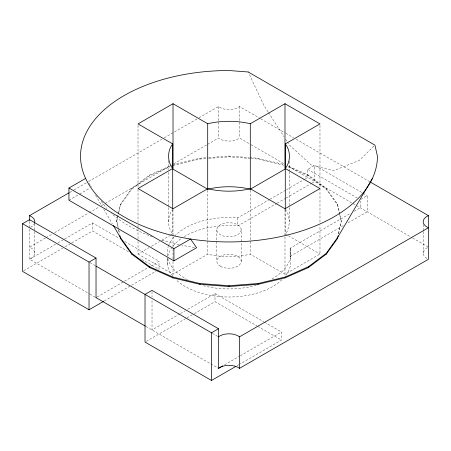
<?xml version="1.0" encoding="UTF-8"?>
<svg xmlns="http://www.w3.org/2000/svg" width="451" height="451" viewBox="0 0 451 451"><rect width="100%" height="100%" fill="white"/><g stroke="black" fill="none" stroke-linecap="round" stroke-linejoin="round"><path stroke-width="0.34" stroke-dasharray="2.25 1.69" d="M118.359 229.074L116.674 220.883L120.502 204.094L131.726 188.456L149.574 175.027L170.952 165.556M116.674 221.689L118.664 212.962M118.822 212.291L120.502 204.094M170.281 235.388L172.716 233.984C167.349 227.338 167.197 216.734 172.327 209.935M289.666 207.612L289.666 221.689L287.603 230.754L285.286 233.984L287.721 235.388M338.413 233.635L341.322 220.883L337.495 204.094L326.276 188.456L308.422 175.027L288.302 166.115M338.566 233.776L341.322 220.883M120.502 204.906L131.726 189.262L149.574 175.834L170.32 166.639M373.947 146.096L359.238 160.455L333.695 170.658L311.568 165.252L289.446 145.109L287.535 142.144M69.775 192.402L73.434 190.288M74.043 189.939L88.063 181.843M88.672 181.494L161.813 139.263M164.254 137.854L198.389 118.151M198.998 117.796L218.504 106.537A13.124 7.577 0 0 0 239.498 106.537L260.221 118.5M68.947 200.233L79.094 194.375M79.692 194.031L89.839 188.174M45.399 237.993L29.546 247.142A13.124 7.577 0 0 1 32.371 257.594L29.546 259.263L29.546 221.013M46.008 237.643L52.102 234.125M54.537 232.716L88.672 213.007M89.281 212.658L99.034 207.026M101.475 205.617L104.519 203.858M105.128 203.508L169.739 166.205M170.348 165.855L206.919 144.737M207.528 144.388L218.504 138.051A13.124 7.577 0 0 0 239.498 138.051L250.468 144.388M55.608 244.216L29.546 259.263L89.321 293.776M58.032 242.818L64.081 239.323M64.69 238.974L92.534 222.901L119.368 238.393M23.768 270.685L62.712 248.197M65.147 246.793L71.235 243.281M71.844 242.926L92.534 230.98L128.518 251.759M138.023 241.341L138.023 254.014L148.977 247.689M151.412 246.28L159.321 241.713M161.757 240.31L169.672 235.738M305.293 178.85L307.729 177.446L307.729 169.367L314.73 165.325L362.39 192.842M97.241 296.95L123.89 281.565M124.499 281.215L147.511 267.928M150.538 266.18L159.017 261.287L159.017 269.365L140.109 258.451M174.593 236.211A61.855 35.714 0 0 1 237.745 217.85L269.394 199.579M270.002 199.229L285.821 190.096M286.43 189.741L304.684 179.205M104.249 300.986L131.021 285.528M131.63 285.179L155.973 271.124M184.239 236.634A61.855 35.714 0 0 1 237.745 225.934L276.542 203.536M277.145 203.187L285.635 198.282M286.238 197.933L311.089 183.585M311.697 183.236L314.73 181.488L314.73 165.325M138.023 254.014L173.015 274.214L207.702 254.184C221.582 257.436 236.414 257.436 250.294 254.184L284.987 274.214L319.979 254.014L319.979 225.156M360.8 199.331L367.215 195.627L367.215 211.79L347.18 223.358M285.883 275.313A61.855 35.714 0 0 0 290.41 257.014L290.1 256.315L290.1 248.23L350.461 213.379M354.12 211.271L360.219 207.748L360.219 201.016M179.898 313.879L152.021 329.974L152.021 299.859M180.501 313.53L185.344 310.733M187.763 309.335L215.003 293.607L263.796 321.783M290.1 256.315L343.532 225.461M146.237 341.39L186.398 318.203M187.007 317.854L193.704 313.986M194.313 313.637L215.003 301.691L257.087 325.988M224.559 364.859L239.701 356.121M240.304 355.771L281.486 331.992L281.486 340.071L240.107 363.963M237.063 365.722L239.498 364.318M172.84 164.722L199.928 158.239L208.232 157.608M172.84 165.528L199.928 159.051L208.232 158.419M208.926 157.557L229.001 156.029L249.07 157.557M208.926 158.363L229.001 156.841L250.457 158.47M249.764 157.608L258.068 158.239L283.809 164.395M251.151 158.521L258.068 159.051L285.162 165.528M288.302 166.921L308.422 175.834L326.276 189.262L337.495 204.906L339.485 213.633M260.83 118.855L285.212 132.932M285.821 133.282L293.742 137.854M296.183 139.263L369.324 181.494M362.993 193.191L367.215 195.627M307.729 169.367L357.198 197.927M251.077 144.737L283.995 163.741M288.257 166.205L411.994 237.643M412.603 237.993L427.841 246.793M288.33 235.738L319.979 254.014M124.859 241.567L159.017 261.287M264.41 322.132L281.486 331.992M257.696 326.338L281.486 340.071M89.89 262.589L95.375 265.757M212.404 333.323L217.895 336.491M89.89 294.103L95.42 297.299M145.966 326.479L218.504 368.354M101.244 201.394L106.814 208.542M285.286 209.394L287.603 212.624L289.666 221.689M88.994 183.32L91.626 187.137M268.091 111.927L263.897 105.41L249.099 73.874M268.475 112.519L284.107 136.816M285.63 139.184L287.157 141.552M95.573 195.345L101.627 205.622M103.764 209.247L112.31 223.758M290.1 248.23L290.41 248.935L290.41 257.014M339.637 214.304L341.322 221.689M116.674 220.883L118.207 227.592M118.822 230.281L119.74 234.306M118.512 229.745L119.278 233.099M423.201 224.491L423.201 230.794M423.201 231.493L423.201 253.203M337.495 204.094L337.495 204.906M326.276 188.456L326.276 189.262M319.979 125.316L319.979 222.337M308.422 175.027L308.422 175.834M289.666 161.159L289.666 171.014M289.666 171.718L289.666 206.908M285.286 210.053L285.286 233.984M284.987 209.461L284.987 236.206M284.987 236.91L284.987 274.214M258.068 158.239L258.068 159.051M250.294 190.136L250.294 254.184M241.172 229.768A12.171 7.03 0 0 1 222.912 235.856A12.171 7.03 0 0 1 222.912 223.685A12.171 7.03 0 0 1 241.172 229.768L241.172 261.287M239.498 106.537L239.498 138.051M237.745 217.85L237.745 225.934M229.001 156.029L229.001 156.841M218.504 106.537L218.504 138.051M216.824 229.768L216.824 261.287M215.003 293.607L215.003 301.691M207.702 190.136L207.702 254.184M199.928 158.239L199.928 159.051M173.015 209.461L173.015 236.206M173.015 236.91L173.015 248.174M173.015 248.879L173.015 260.841M173.015 261.546L173.015 274.214M172.716 210.053L172.716 233.984M168.33 160.455L168.33 169.604M168.33 172.423L168.33 206.908M168.33 207.612L168.33 221.689M167.586 258.147L167.586 265.554M152.021 291.724L152.021 297.108M149.574 175.027L149.574 175.834M138.023 125.316L138.023 187.96M138.023 189.262L138.023 222.337M138.023 225.156L138.023 227.969M138.023 228.674L138.023 240.637M131.726 188.456L131.726 189.262M92.534 222.901L92.534 230.98M34.795 223.792L34.795 230.794M34.795 231.493L34.795 253.203M290.41 248.935A61.855 35.714 0 0 1 270.696 279.581M256.253 285.263A61.855 35.714 0 0 1 201.913 285.308M187.56 279.716A61.855 35.714 0 0 1 167.721 258.09M167.27 255.491A61.855 35.714 0 0 1 168.302 246.319M168.522 245.71A61.855 35.714 0 0 1 174.148 236.702M34.642 222.856A13.124 7.577 0 0 1 29.546 227.749M426.928 258.491A13.124 7.577 0 0 1 427.92 247.385M194.511 247.452A141.14 81.484 0 0 1 182.029 245.276M179.289 244.701A141.14 81.484 0 0 1 160.753 239.763M152.5 236.916A141.14 81.484 0 0 1 111.369 213.464M281.982 279.716A61.855 35.714 0 0 1 175.811 279.519M172.71 276.097A61.855 35.714 0 0 1 167.372 258.214M167.766 256.236A61.855 35.714 0 0 1 181.403 238.478M220.392 266.253A12.171 7.03 0 0 0 240.755 263.102A12.171 7.03 0 0 0 225.85 254.494A12.171 7.03 0 0 0 220.392 266.253"/><path stroke-width="0.68" d="M119.893 235.788L120.502 238.472L131.726 254.11L149.574 267.544L172.84 277.85L199.928 284.327L229.001 286.537L258.068 284.327L285.162 277.85L308.422 267.544L326.276 254.11L337.495 238.472L338.109 235.788M113.381 225.573L120.502 237.666L131.726 253.304L149.574 266.738L172.84 277.044L199.928 283.521L229.001 285.731L258.068 283.521L285.162 277.044L308.422 266.738L326.276 253.304L337.495 237.666L372.396 178.416M172.716 143.937C167.208 150.769 167.208 161.695 172.716 168.527L138.023 188.557L173.015 208.757L207.702 188.727C221.582 191.985 236.414 191.985 250.294 188.727L284.987 208.757L319.979 188.557L285.286 168.527C290.794 161.695 290.794 150.769 285.286 143.937L319.979 123.907L284.987 103.707L250.294 123.737C236.414 120.485 221.582 120.485 207.702 123.737L173.015 103.707L138.023 123.907L172.716 143.937L172.716 209.349M68.947 188.033L173.923 248.636L190.576 239.024L196.602 247.746L173.923 260.841L68.947 200.233L68.947 188.033L85.6 178.416M29.546 220.528L29.546 215.629L69.166 192.752M103.64 301.336L89.033 309.769L22.55 271.384L22.55 223.707L29.546 219.671L96.029 258.051L96.029 297.649M22.55 223.707L89.033 262.093L96.029 258.051M173.015 103.707L173.015 169.164L207.702 189.195C221.582 185.936 236.414 185.936 250.294 189.195L284.987 169.164L284.987 103.707M95.984 266.107L211.502 332.799L218.504 328.762L218.504 368.354A13.124 7.577 0 0 1 239.498 368.354L428.45 259.263L428.45 215.629L369.933 181.843M218.504 336.841A13.124 7.577 0 0 1 239.498 336.841L428.45 227.749A13.124 7.577 0 0 1 428.45 215.629M218.504 368.354L222.743 365.908M218.504 328.762L152.021 290.376L145.019 294.418L145.019 342.095L211.502 380.475L235.845 366.426M95.984 297.621L145.357 326.129M337.495 237.666L337.495 238.472M326.276 253.304L326.276 254.11M308.422 266.738L308.422 267.544M285.286 143.937L285.286 209.349M285.162 277.044L285.162 277.85M258.068 283.521L258.068 284.327M250.294 123.737L250.294 189.195M239.498 336.841L239.498 368.354M229.001 285.731L229.001 286.537M211.502 332.799L211.502 380.475M207.702 123.737L207.702 189.195M199.928 283.521L199.928 284.327M173.923 248.636L173.923 260.841M172.84 277.044L172.84 277.85M149.574 266.738L149.574 267.544M131.726 253.304L131.726 254.11M120.502 237.666L120.502 238.472M89.033 262.093L89.033 309.769M29.546 215.629A13.124 7.577 0 0 1 34.642 222.856M248.213 71.985L229.001 70.525A148.458 85.713 0 0 0 80.543 156.232A148.458 85.713 0 0 0 229.001 241.945A148.458 85.713 0 0 0 377.453 156.232L374.928 145.143L248.213 71.985"/></g></svg>
